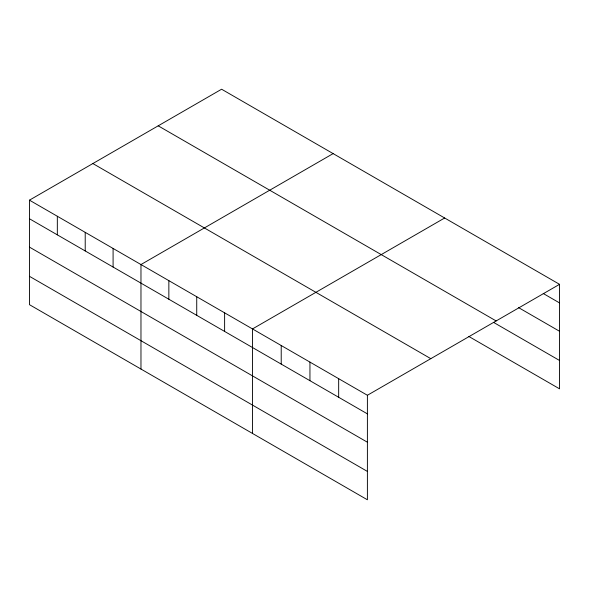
<?xml version="1.0" encoding="UTF-8"?>
<svg xmlns="http://www.w3.org/2000/svg" width="589" height="589" viewBox="0 0 589 589"><rect width="100%" height="100%" fill="white"/><g stroke="black" fill="none" stroke-linecap="round" stroke-linejoin="round"><path stroke-width="0.88" d="M367.396 442.214L367.396 395.271L29.45 200.164L29.45 304.668L367.396 499.781L367.396 442.214L29.45 247.108M468.719 336.4L559.55 388.836L559.55 284.332L221.604 89.219L29.45 200.164M333.131 153.604L140.97 264.549L140.97 369.053M444.651 217.996L252.49 328.934L252.49 433.445M367.396 395.271L559.55 284.332M543.249 293.506L559.55 302.923M518.401 307.517L559.55 331.276M158.198 125.832L496.137 320.939M493.56 322.389L559.55 360.483M92.863 163.551L430.802 358.664M29.45 218.755L367.396 413.861M29.45 276.315L367.396 471.428M338.668 378.69L338.668 397.281M309.947 362.102L309.947 380.693M281.218 345.515L281.218 364.112M224.615 312.84L224.615 331.43M196.733 296.738L196.733 315.329M168.852 280.644L168.852 299.234M113.088 248.448L113.088 267.045M85.214 232.353L85.214 250.943M57.332 216.259L57.332 234.849"/></g></svg>
